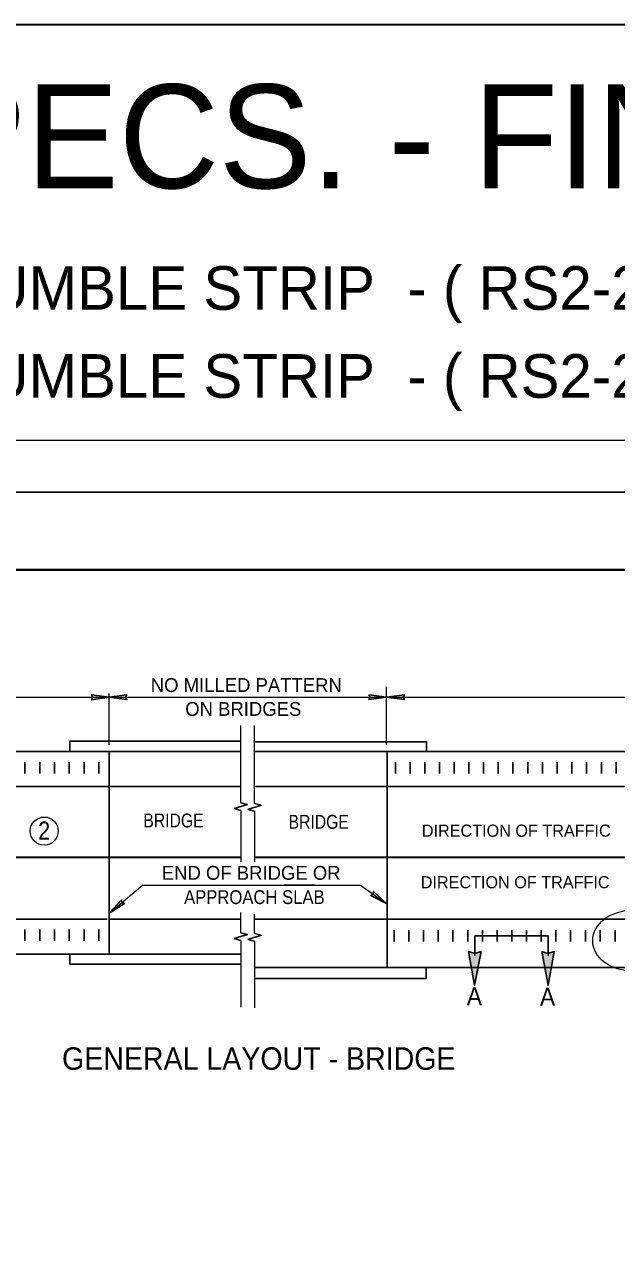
# Model space of a CAD drawing. Extents: x 2935 to 3309, y -322 to -44.
# Drawn here: x 3061.5 to 3118.5, y -162.7 to -43.6 of the extents above; entities that cross this region are included whole.
import ezdxf

# ---------------------------------------------------------------- set-up
doc = ezdxf.new("R2010")
doc.units = 0
doc.header["$LTSCALE"] = 0.54
doc.layers.add('1', color=7, linetype='Continuous', lineweight=25)

msp = doc.modelspace()

# ---------------------------------------------------------------- hatches: boundary and pattern name
at = {"layer": '1'}
for points in [[(3105.4763, -132.8418), (3104.8741, -133.0459), (3104.2672, -132.8452), (3104.8608, -136.0863)], [(3111.3253, -132.8418), (3111.9275, -133.0459), (3112.5345, -132.8452), (3111.9409, -136.0863)]]:
    msp.add_hatch(color=256, dxfattribs=at).paths.add_polyline_path(points)

# ---------------------------------------------------------------- linework, layer by layer
at = {"layer": '1', "lineweight": 13}
for p, q in [((2945.0642, -83.5788), (3305.0933, -83.5788)), ((3024.2613, -108.3508), (3069.6295, -108.3508)), ((3069.6239, -108.3508), (3069.6295, -108.3508)), ((3069.6295, -112.9279), (3069.6295, -107.9926)), ((3069.6351, -108.3494), (3069.6295, -108.3494)), ((3069.6351, -108.3494), (3069.6295, -108.3494)), ((3096.3688, -108.3494), (3096.3743, -108.3494)), ((3096.3743, -112.9277), (3096.3743, -107.3345)), ((3096.3799, -108.3494), (3096.3743, -108.3494)), ((3082.3156, -118.5042), (3082.3156, -111.076)), ((3083.6302, -118.5864), (3083.6302, -111.076)), ((3082.3156, -119.2447), (3082.3156, -124.219)), ((3083.6302, -119.3269), (3083.6302, -124.219)), ((3089.4433, -126.4452), (3086.48, -126.4452)), ((3093.8458, -126.4452), (3096.3738, -128.2319)), ((3096.3693, -128.2287), (3096.3738, -128.2319)), ((3069.6413, -129.1399), (3069.637, -129.1435)), ((3082.3156, -131.0318), (3082.3156, -129.0697)), ((3083.6302, -131.114), (3083.6302, -129.2341)), ((3082.3156, -131.7724), (3082.3156, -138.1906)), ((3083.6302, -131.8547), (3083.6302, -138.2727))]:
    msp.add_line(p, q, dxfattribs=at)
at = {"layer": '1', "lineweight": 40}
msp.add_line((2975.0662, -96.0799), (3300.0926, -96.0799), dxfattribs=at)
at = {"layer": '1'}
for p, q in [((3069.637, -113.5767), (3069.637, -133.1138)), ((3083.6302, -113.5767), (3100.2324, -113.5767)), ((3096.4308, -134.3963), (3096.4308, -113.5767)), ((3100.2324, -113.5767), (3129.3544, -113.5767)), ((3061.5034, -115.6936), (3061.5034, -114.5911)), ((3062.9291, -115.6936), (3062.9291, -114.5911)), ((3064.3547, -115.6936), (3064.3547, -114.5911)), ((3065.7803, -115.6936), (3065.7803, -114.5911)), ((3067.2058, -115.6936), (3067.2058, -114.5911)), ((3068.6314, -115.6936), (3068.6314, -114.5911)), ((3097.2208, -115.6936), (3097.2208, -114.5911)), ((3098.6375, -115.6936), (3098.6375, -114.5911)), ((3100.0542, -115.6936), (3100.0542, -114.5911)), ((3101.4708, -115.6936), (3101.4708, -114.5911)), ((3102.8875, -115.6936), (3102.8875, -114.5911)), ((3104.3042, -115.6936), (3104.3042, -114.5911)), ((3105.7208, -115.6936), (3105.7208, -114.5911)), ((3107.1375, -115.6936), (3107.1375, -114.5911)), ((3108.5542, -115.6936), (3108.5542, -114.5911)), ((3109.9708, -115.6936), (3109.9708, -114.5911)), ((3111.3875, -115.6936), (3111.3875, -114.5911)), ((3112.8042, -115.6936), (3112.8042, -114.5911)), ((3114.2298, -115.6936), (3114.2298, -114.5911)), ((3115.6554, -115.6936), (3115.6554, -114.5911)), ((3117.081, -115.6936), (3117.081, -114.5911)), ((3118.5066, -115.6936), (3118.5066, -114.5911)), ((3069.5794, -116.9457), (3024.3052, -116.9457)), ((3082.3156, -116.9457), (3069.637, -116.9457)), ((3096.4308, -116.9457), (3083.6302, -116.9457)), ((3129.3544, -116.9457), (3096.4308, -116.9457)), ((3082.3156, -119.2447), (3081.6627, -119.0705)), ((3083.6302, -119.3269), (3082.9773, -119.1527)), ((3081.2775, -123.7634), (3082.3229, -123.7634)), ((3024.3052, -129.7336), (3069.4406, -129.7336)), ((3069.637, -129.7336), (3082.3156, -129.7336)), ((3096.4308, -129.7336), (3083.6302, -129.7336)), ((3129.3544, -129.7336), (3096.4308, -129.7336)), ((3061.5034, -130.7263), (3061.5034, -131.8288)), ((3062.9291, -130.7263), (3062.9291, -131.8288)), ((3064.3547, -130.7263), (3064.3547, -131.8288)), ((3065.7803, -130.7263), (3065.7803, -131.8288)), ((3067.2058, -130.7263), (3067.2058, -131.8288)), ((3068.6314, -130.7263), (3068.6314, -131.8288)), ((3097.1043, -130.7786), (3097.1043, -131.8811)), ((3098.5209, -130.7786), (3098.5209, -131.8811)), ((3099.9376, -130.7786), (3099.9376, -131.8811)), ((3101.3543, -130.7786), (3101.3543, -131.8811)), ((3102.7709, -130.7786), (3102.7709, -131.8811)), ((3104.1876, -130.7786), (3104.1876, -131.8811)), ((3105.6043, -130.7786), (3105.6043, -131.8811)), ((3107.0209, -130.7786), (3107.0209, -131.8811)), ((3108.4376, -130.7786), (3108.4376, -131.8811)), ((3109.8543, -130.7786), (3109.8543, -131.8811)), ((3111.2709, -130.7786), (3111.2709, -131.8811)), ((3112.6876, -130.7786), (3112.6876, -131.8811)), ((3114.1133, -130.7786), (3114.1133, -131.8811)), ((3115.5388, -130.7786), (3115.5388, -131.8811)), ((3116.9644, -130.7786), (3116.9644, -131.8811)), ((3118.39, -130.7786), (3118.39, -131.8811)), ((3082.3156, -131.7724), (3081.6627, -131.5982)), ((3083.6302, -131.8547), (3082.9773, -131.6804)), ((3111.9483, -131.3251), (3104.8837, -131.3251)), ((3104.8837, -131.3251), (3104.8837, -133.2272)), ((3111.9483, -131.3251), (3111.9483, -133.2272)), ((3028.1068, -133.1002), (3065.8353, -133.1002)), ((3082.3156, -133.1138), (3065.8353, -133.1138)), ((3083.6302, -134.3963), (3100.1878, -134.3963)), ((3100.1878, -134.3963), (3129.3544, -134.3963))]:
    msp.add_line(p, q, dxfattribs=at)
at = {"layer": '1', "lineweight": 35}
for p, q in [((3024.3052, -123.7634), (3069.5794, -123.7634)), ((3069.637, -123.7634), (3082.3156, -123.7634)), ((3083.6302, -123.7634), (3096.4308, -123.7634)), ((3096.4308, -123.7634), (3129.3544, -123.7634))]:
    msp.add_line(p, q, dxfattribs=at)
msp.add_lwpolyline([(2935.2552, -322.3793), (3309.272, -322.3793), (3309.272, -43.554), (2935.2552, -43.554)], close=True, dxfattribs=at)
at = {"layer": '1'}
for points in [[(2960.0657, -308.5964), (2960.0657, -88.5788), (3305.0933, -88.5788)], [(3065.8353, -113.5126), (3065.8353, -112.5622), (3082.3156, -112.5622)], [(3100.2324, -113.5767), (3100.2324, -112.6263), (3083.6302, -112.6263)], [(3028.1068, -113.5767), (3065.8353, -113.5767), (3082.3156, -113.5767)], [(3082.3156, -118.5042), (3082.9483, -118.673), (3081.6627, -119.0705)], [(3083.6302, -118.5864), (3084.263, -118.7552), (3082.9773, -119.1527)], [(3082.3156, -131.0318), (3082.9483, -131.2007), (3081.6627, -131.5982)], [(3083.6302, -131.114), (3084.263, -131.2829), (3082.9773, -131.6804)], [(3065.8353, -133.1138), (3065.8353, -134.0642), (3082.3156, -134.0642)], [(3100.1878, -134.4856), (3100.1878, -135.436), (3083.6302, -135.436)]]:
    msp.add_lwpolyline(points, dxfattribs=at)
for points in [[(3069.6295, -108.3508), (3067.918, -108.581), (3068.0498, -108.3508), (3067.918, -108.1207)], [(3069.6295, -108.3494), (3071.341, -108.1192), (3071.2092, -108.3494), (3071.341, -108.5796)], [(3069.6295, -108.3494), (3071.341, -108.1192), (3071.2092, -108.3494), (3071.341, -108.5796)], [(3096.3743, -108.3494), (3094.6628, -108.5796), (3094.7947, -108.3494), (3094.6628, -108.1192)], [(3096.3743, -108.3494), (3098.0858, -108.1192), (3097.954, -108.3494), (3098.0858, -108.5796)], [(3096.3738, -128.2319), (3094.8433, -127.4321), (3095.0838, -127.3202), (3095.109, -127.0562)], [(3069.637, -129.1435), (3070.7995, -127.8664), (3070.8466, -128.1275), (3071.0956, -128.2189)], [(3105.4763, -132.8418), (3104.8741, -133.0459), (3104.2672, -132.8452), (3104.8608, -136.0863)], [(3111.3253, -132.8418), (3111.9275, -133.0459), (3112.5345, -132.8452), (3111.9409, -136.0863)]]:
    msp.add_lwpolyline(points, close=True, dxfattribs=at)
at = {"layer": '1', "lineweight": 13}
for points in [[(3069.6295, -108.3494), (3096.3743, -108.3494), (3168.2503, -108.3494)], [(3069.637, -129.1435), (3072.8493, -126.4452), (3093.8458, -126.4452)]]:
    msp.add_lwpolyline(points, dxfattribs=at)
msp.add_circle((3063.3616, -121.2389), 1.3533, dxfattribs=at)
msp.add_ellipse((3120.0062, -131.7953), major_axis=(3.7673, 0), ratio=0.773994, dxfattribs=at)

# ---------------------------------------------------------------- texts
at = {"layer": '1'}
for s, height, p in [('1999 SPECS. - FINAL ENGLISH ', 10, (3010.3319, -59.3021)), ('( p. R-106E ) RUMBLE STRIP  - ( RS2-2-01E ) - FINAL ENGLISH ( 8/1/00 )', 4.2, (3020.0338, -71.0155)), ('( p. R-106E ) RUMBLE STRIP  - ( RS2-2-02E ) - FINAL ENGLISH ( 11/1/02 ) - NEW', 4.2, (3020.0338, -79.4902)), ('NO MILLED PATTERN ', 1.333, (3073.6359, -107.8394)), ('ON BRIDGES', 1.333, (3076.9583, -110.1413)), ('DIRECTION OF TRAFFIC', 1.167, (3099.7673, -121.7834)), ('END OF BRIDGE OR', 1.333, (3074.7013, -125.933)), ('DIRECTION OF TRAFFIC', 1.167, (3099.6603, -126.7492))]:
    msp.add_text(s, height=height, dxfattribs=at).set_placement(p)
for s, height, width, p in [('2', 1.728, 0.9, (3062.7822, -122.0523)), ('BRIDGE', 1.333, 0.85, (3072.9209, -120.8852)), ('BRIDGE', 1.333, 0.85, (3086.9208, -121.0173)), ('APPROACH SLAB', 1.333, 0.9, (3076.8478, -128.2687)), ('A', 1.728, 0.95, (3104.105, -138.0161)), ('A', 1.728, 0.95, (3111.1547, -138.0653)), ('GENERAL LAYOUT - BRIDGE', 2.167, 0.95, (3065.0792, -144.2402))]:
    msp.add_text(s, height=height, dxfattribs=dict(at, width=width)).set_placement(p)

doc.saveas('drawing.dxf')
